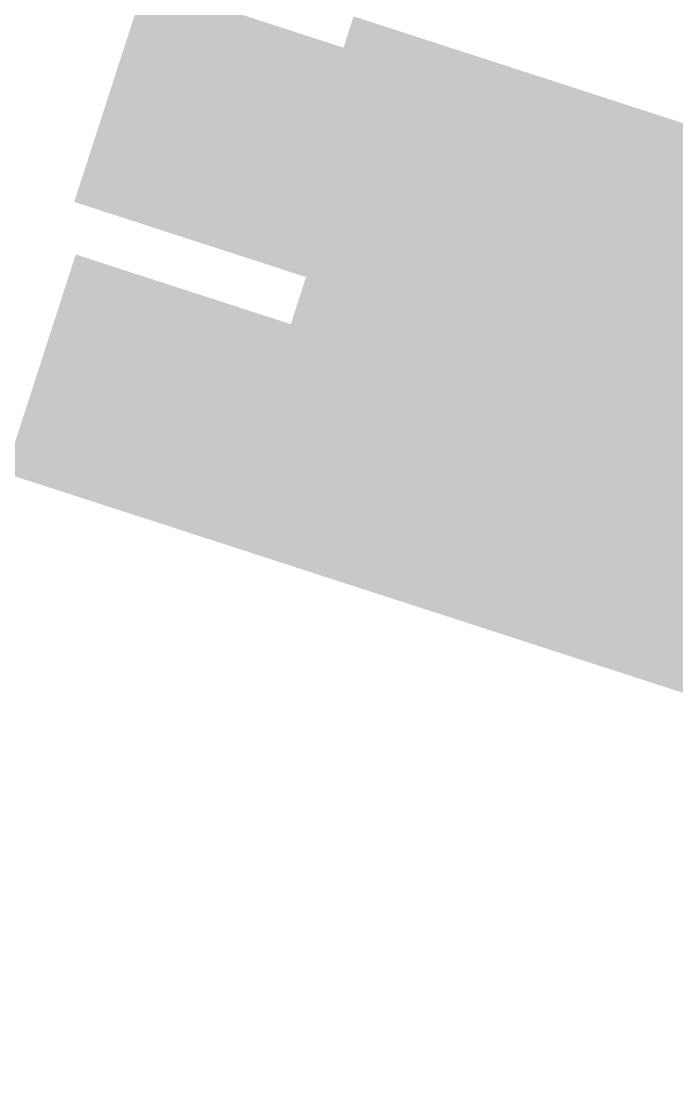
# Model space of a CAD drawing. Header units: millimetres. Extents: x -60 to 576, y -39 to 287.
# Drawn here: x 39.4 to 103.5, y 76.8 to 182 of the extents above; entities that cross this region are included whole.
import ezdxf

# ---------------------------------------------------------------- set-up
doc = ezdxf.new("R2010")
doc.units = ezdxf.units.MM
doc.header["$MEASUREMENT"] = 0
doc.layers.add('M-AC-TEXT', color=7, linetype='Continuous')
doc.styles.add('ar-dim-axis', font='romans.shx', dxfattribs={"width": 0.8})
doc.styles.add('OIP FONT', font='GOTHIC.TTF', dxfattribs={"height": 150})
doc.dimstyles.new('ar-dim-axis', dxfattribs={"dimtxt": 350, "dimasz": 250, "dimexe": 75, "dimexo": 75, "dimgap": 200, "dimtad": 1, "dimdec": 0, "dimzin": 12, "dimdsep": 46, "dimtxsty": 'ar-dim-axis', "dimblk": 'ARCHTICK', "dimcen": 120, "dimclrd": 11, "dimclre": 8, "dimclrt": 4, "dimadec": 0, "dimazin": 3, "dimtm": 1, "dimtfac": 1, "dimtdec": 0, "dimtix": 1, "dimtmove": 2, "dimatfit": 3, "dimldrblk": 'ARCHTICK', "dimfxl": 1, "dimtolj": 1, "dimtzin": 0, "dimarcsym": 1})

# ---------------------------------------------------------------- blocks, each defined once
blk = doc.blocks.new('_ARCHTICK')
at = {"color": 0, "linetype": 'ByBlock', "const_width": 0.15}
blk.add_lwpolyline([(-0.5, -0.5), (0.5, 0.5)], dxfattribs=at)

msp = doc.modelspace()

# ---------------------------------------------------------------- leaders
at = {"layer": 'M-AC-TEXT', "annotation_type": 0, "has_hookline": 1, "hookline_direction": 1, "text_width": 1.459810014086044}
for points in [[(148.8948369165803, 142.3367541519517), (148.7681749066406, 142.5847392204757), (148.3922331533906, 142.5859034362253)], [(169.3430712705205, 139.1008921238069), (169.2164092605808, 139.3488771923309), (168.8404675073309, 139.3500414080805)], [(243.9951986375122, 135.9622213479379), (243.8685366275725, 136.2102064164619), (243.4925948743225, 136.2113706322115)], [(262.787827495104, 128.1986275505701), (262.6611654851643, 128.4466126190941), (262.2852237319144, 128.4477768348437)], [(166.3099673870485, 118.6254420731186), (166.1833053771088, 118.8734271416426), (165.8073636238589, 118.8745913573922)], [(142.117409174519, 115.7875377867342), (141.9907471645793, 116.0355228552582), (141.6148054113293, 116.0366870710078)], [(243.9966072065313, 107.2075624435797), (243.8699451965916, 107.4555475121037), (243.4940034433416, 107.4567117278533)], [(272.4796224371062, 105.1840019866481), (272.3529604271665, 105.4319870551721), (271.9770186739165, 105.4331512709217)], [(244.0005865719227, 135.9038723855609), (243.873924561983, 135.6558873170369), (243.497982808733, 135.6570788204909)], [(262.7887433807896, 114.9005615258051), (262.6620813708499, 114.652576457281), (262.2861396175999, 114.6537679607351)], [(243.9945733086647, 107.1469772781664), (243.867911298725, 106.8989922096424), (243.4919695454751, 106.9001837130964)]]:
    msp.add_leader(points, dimstyle='ar-dim-axis', override={"dimtxt": 150, "dimasz": 150, "dimgap": 200, "dimtad": 0, "dimtih": 1, "dimtoh": 1, "dimtxsty": 'OIP FONT', "dimclrd": 256, "dimclre": 256, "dimclrt": 256, "dimfxl": 0.2, "dimfxlon": 1, "dimlwd": 65535, "dimlwe": 65535}, dxfattribs=at)

doc.saveas('drawing.dxf')
